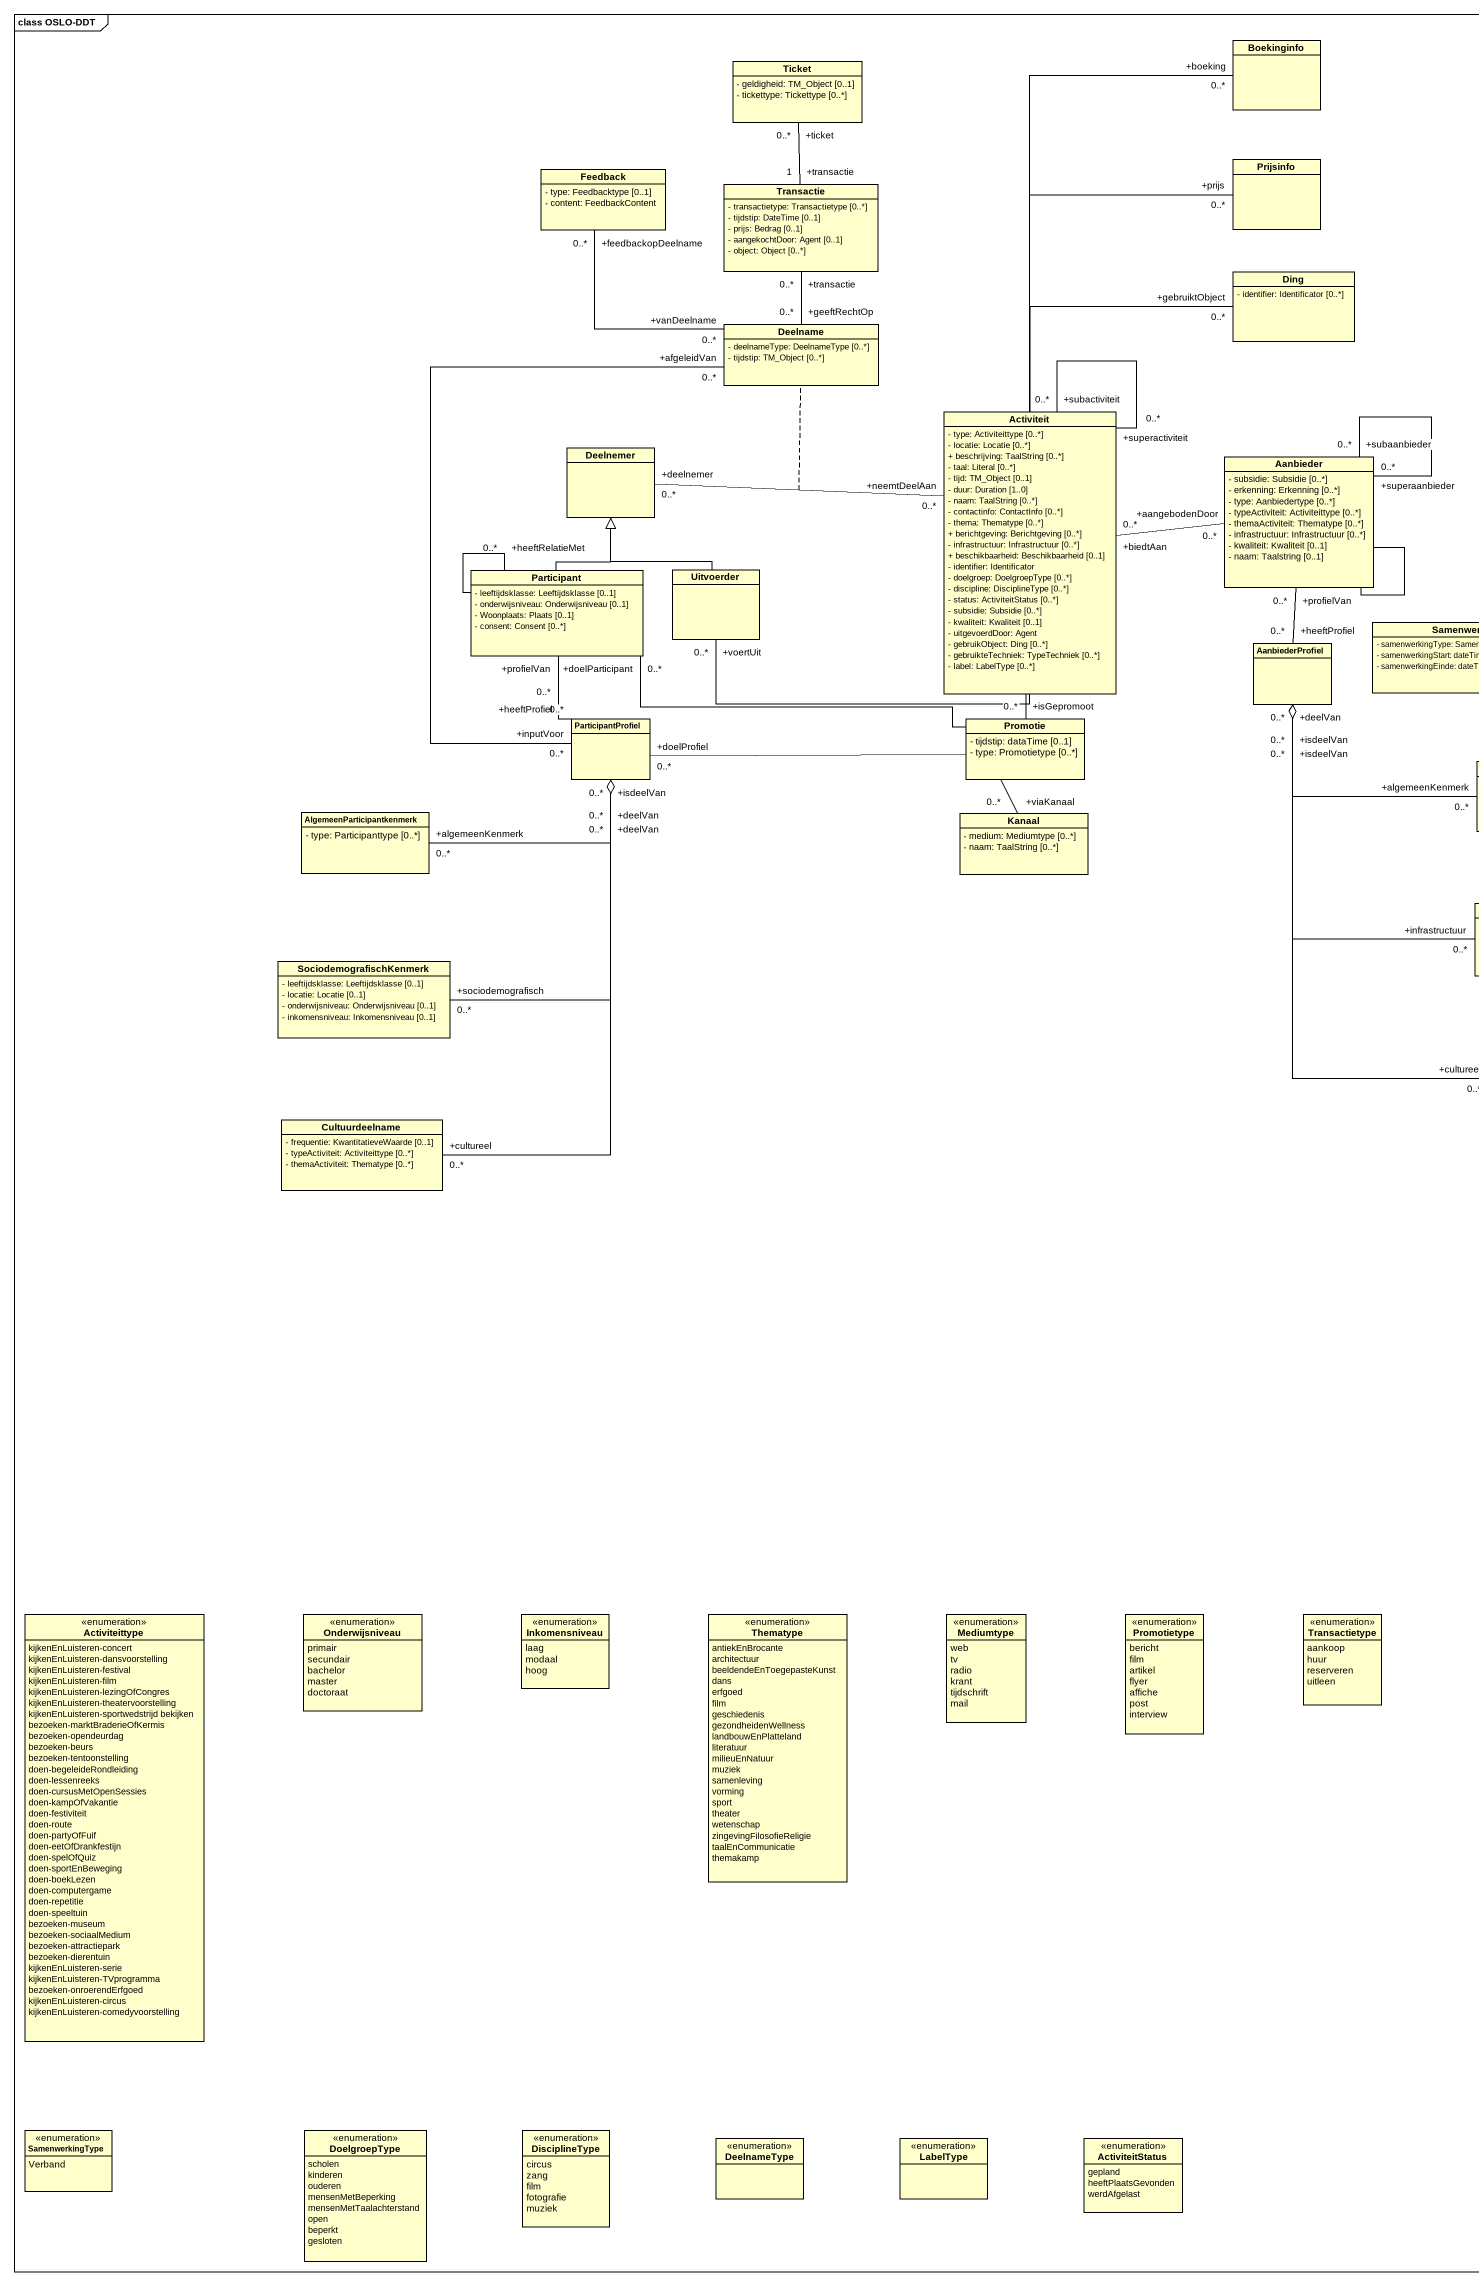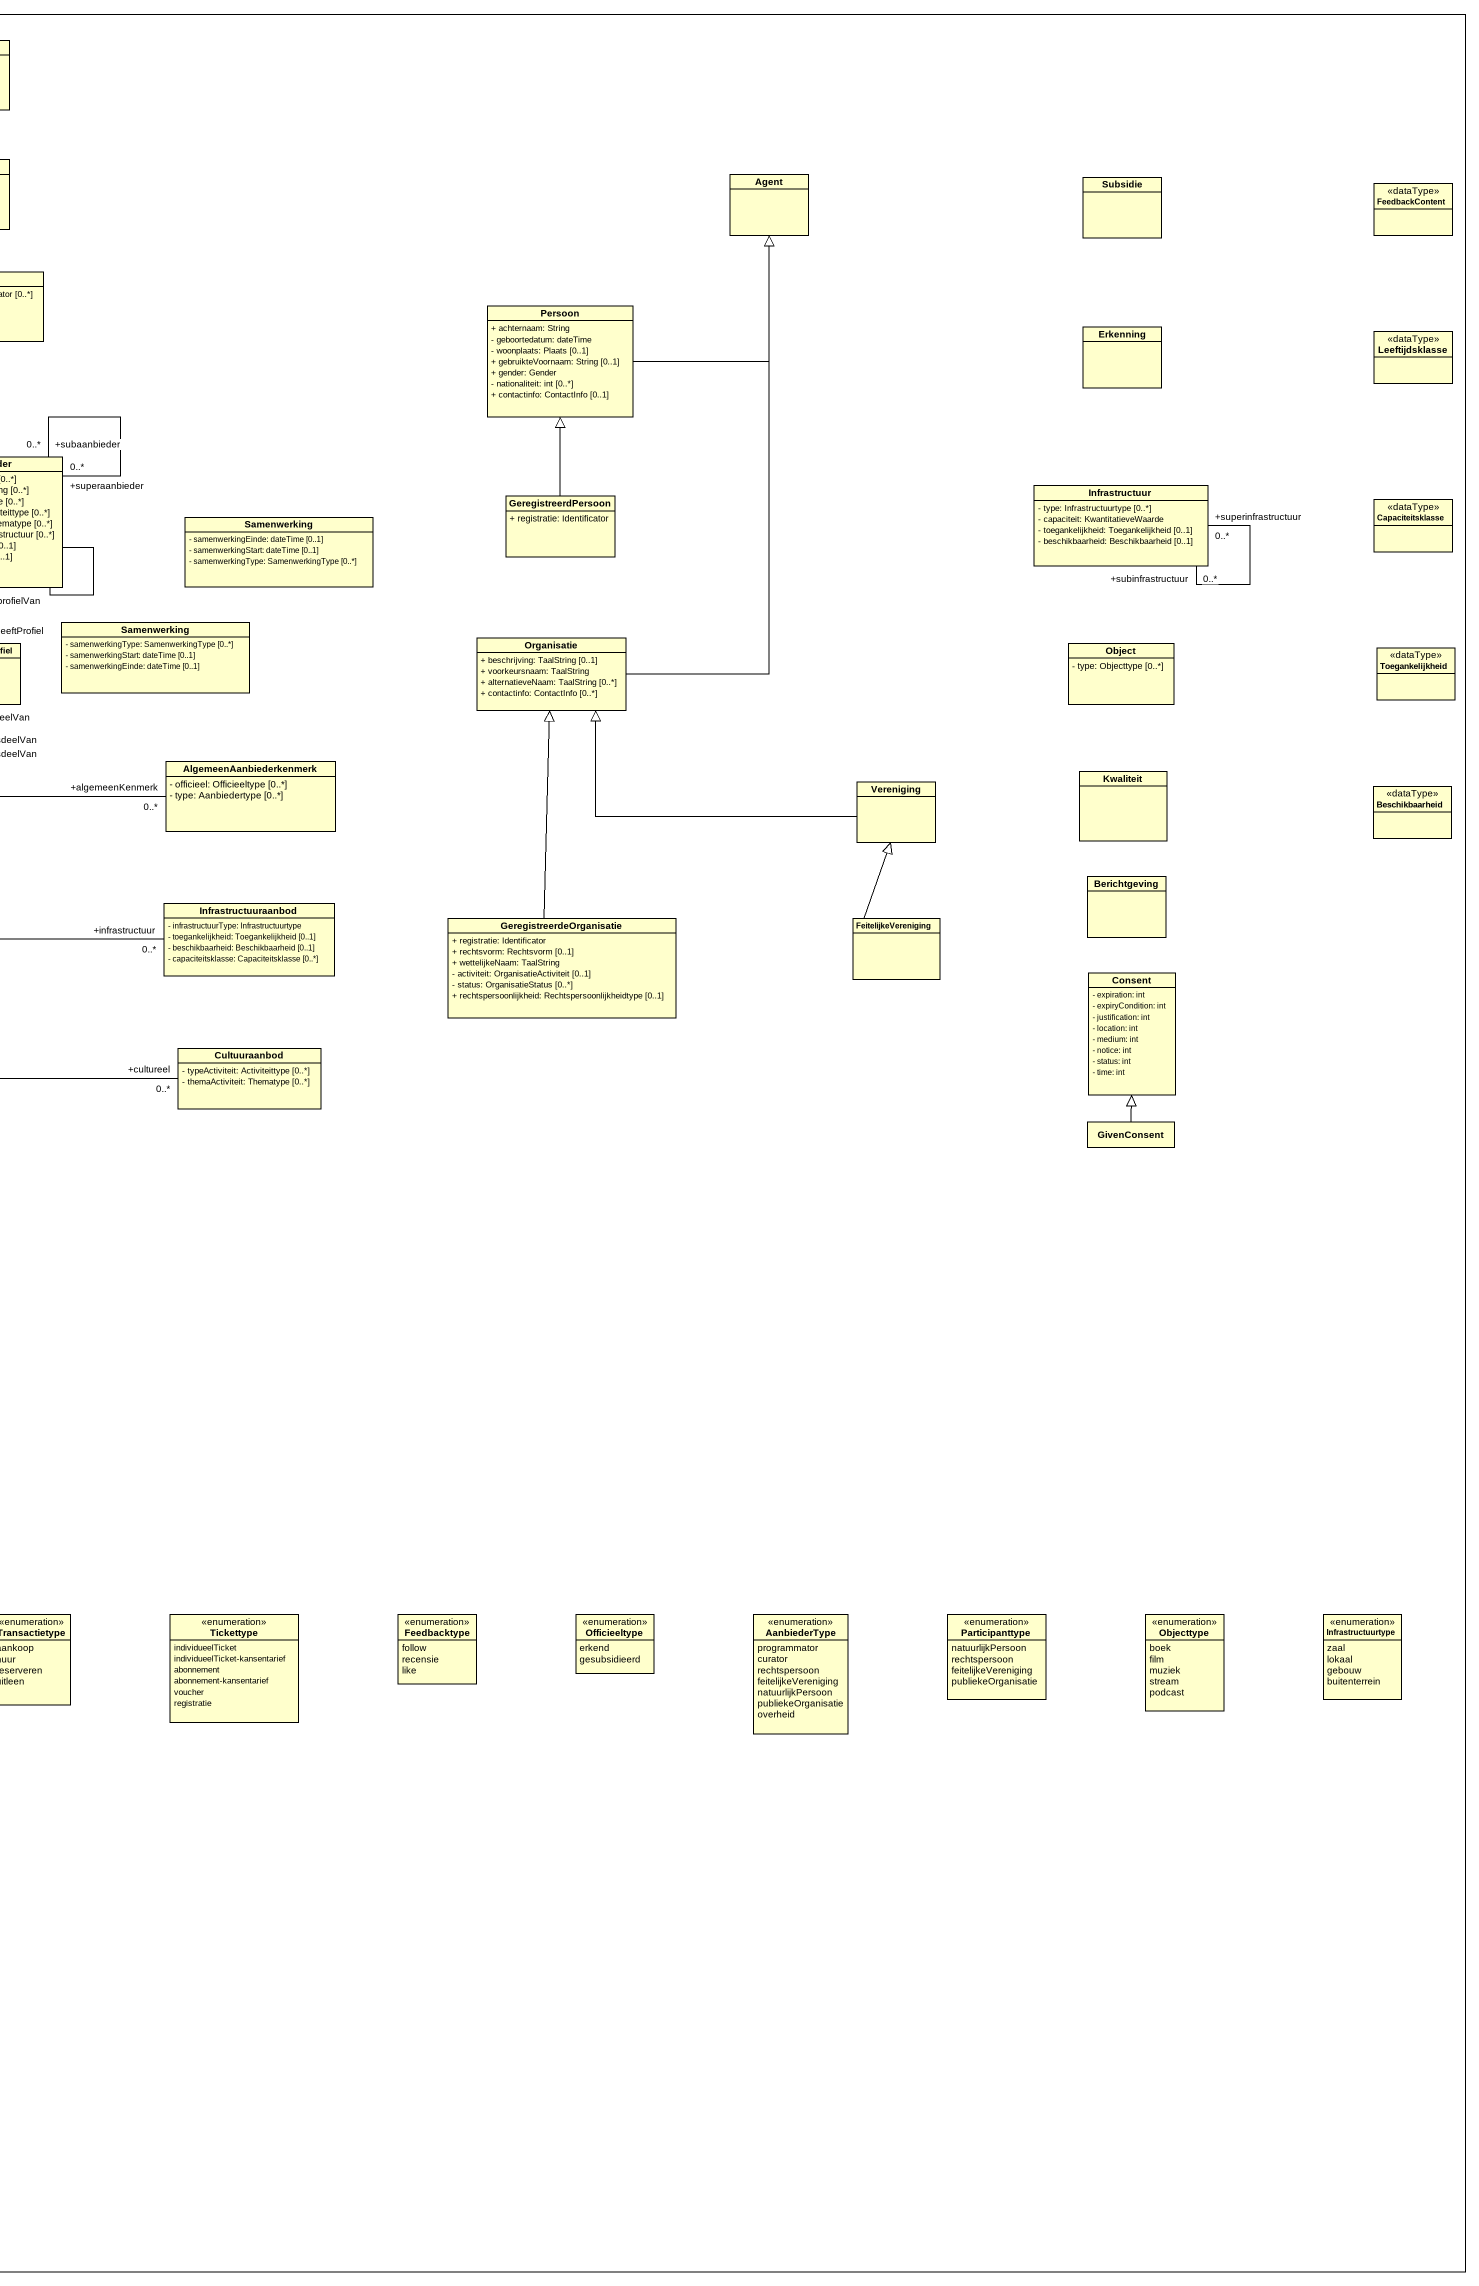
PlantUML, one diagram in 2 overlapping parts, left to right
@startuml
mainframe class OSLO-DDT
hide circle
hide empty members
skinparam classAttributeIconSize 0
class Ticket {
  - geldigheid: TM_Object [0..1]
  - tickettype: Tickettype [0..*]
}
class Boekinginfo
class Feedback {
  - type: Feedbacktype [0..1]
  - content: FeedbackContent
}
class Prijsinfo
class "Agent" as Agent_
class Subsidie
class Transactie {
  - transactietype: Transactietype [0..*]
  - tijdstip: DateTime [0..1]
  - prijs: Bedrag [0..1]
  - aangekochtDoor: Agent [0..1]
  - object: Object [0..*]
}
class FeedbackContent <<dataType>>
class Ding {
  - identifier: Identificator [0..*]
}
class Deelname {
  - deelnameType: DeelnameType [0..*]
  - tijdstip: TM_Object [0..*]
}
class Persoon {
  + achternaam: String
  - geboortedatum: dateTime
  - woonplaats: Plaats [0..1]
  + gebruikteVoornaam: String [0..1]
  + gender: Gender
  - nationaliteit: int [0..*]
  + contactinfo: ContactInfo [0..1]
}
class Erkenning
class Leeftijdsklasse <<dataType>>
class Activiteit {
  - type: Activiteittype [0..*]
  - locatie: Locatie [0..*]
  + beschrijving: TaalString [0..*]
  - taal: Literal [0..*]
  - tijd: TM_Object [0..1]
  - duur: Duration [1..0]
  - naam: TaalString [0..*]
  - contactinfo: ContactInfo [0..*]
  - thema: Thematype [0..*]
  + berichtgeving: Berichtgeving [0..*]
  - infrastructuur: Infrastructuur [0..*]
  + beschikbaarheid: Beschikbaarheid [0..1]
  - identifier: Identificator
  - doelgroep: DoelgroepType [0..*]
  - discipline: DisciplineType [0..*]
  - status: ActiviteitStatus [0..*]
  - subsidie: Subsidie [0..*]
  - kwaliteit: Kwaliteit [0..1]
  - uitgevoerdDoor: Agent
  - gebruikObject: Ding [0..*]
  - gebruikteTechniek: TypeTechniek [0..*]
  - label: LabelType [0..*]
}
class Deelnemer
class Aanbieder {
  - subsidie: Subsidie [0..*]
  - erkenning: Erkenning [0..*]
  - type: Aanbiedertype [0..*]
  - typeActiviteit: Activiteittype [0..*]
  - themaActiviteit: Thematype [0..*]
  - infrastructuur: Infrastructuur [0..*]
  - kwaliteit: Kwaliteit [0..1]
  - naam: Taalstring [0..1]
}
class GeregistreerdPersoon {
  + registratie: Identificator
}
class Infrastructuur {
  - type: Infrastructuurtype [0..*]
  - capaciteit: KwantitatieveWaarde
  - toegankelijkheid: Toegankelijkheid [0..1]
  - beschikbaarheid: Beschikbaarheid [0..1]
}
class Samenwerking {
  - samenwerkingEinde: dateTime [0..1]
  - samenwerkingStart: dateTime [0..1]
  - samenwerkingType: SamenwerkingType [0..*]
}
class Capaciteitsklasse <<dataType>>
class "Participant" as Participant_ {
  - leeftijdsklasse: Leeftijdsklasse [0..1]
  - onderwijsniveau: Onderwijsniveau [0..1]
  - Woonplaats: Plaats [0..1]
  - consent: Consent [0..*]
}
class Uitvoerder
class AanbiederProfiel
class "Samenwerking" as Samenwerking_2 {
  - samenwerkingType: SamenwerkingType [0..*]
  - samenwerkingStart: dateTime [0..1]
  - samenwerkingEinde: dateTime [0..1]
}
class Organisatie {
  + beschrijving: TaalString [0..1]
  + voorkeursnaam: TaalString
  + alternatieveNaam: TaalString [0..*]
  + contactinfo: ContactInfo [0..*]
}
class "Object" as Object_ {
  - type: Objecttype [0..*]
}
class Toegankelijkheid <<dataType>>
class ParticipantProfiel
class Promotie {
  - tijdstip: dataTime [0..1]
  - type: Promotietype [0..*]
}
class AlgemeenAanbiederkenmerk {
  - officieel: Officieeltype [0..*]
  - type: Aanbiedertype [0..*]
}
class Kwaliteit
class AlgemeenParticipantkenmerk {
  - type: Participanttype [0..*]
}
class Vereniging
class Beschikbaarheid <<dataType>>
class Kanaal {
  - medium: Mediumtype [0..*]
  - naam: TaalString [0..*]
}
class Berichtgeving
class Infrastructuuraanbod {
  - infrastructuurType: Infrastructuurtype
  - toegankelijkheid: Toegankelijkheid [0..1]
  - beschikbaarheid: Beschikbaarheid [0..1]
  - capaciteitsklasse: Capaciteitsklasse [0..*]
}
class GeregistreerdeOrganisatie {
  + registratie: Identificator
  + rechtsvorm: Rechtsvorm [0..1]
  + wettelijkeNaam: TaalString
  - activiteit: OrganisatieActiviteit [0..1]
  - status: OrganisatieStatus [0..*]
  + rechtspersoonlijkheid: Rechtspersoonlijkheidtype [0..1]
}
class FeitelijkeVereniging
class SociodemografischKenmerk {
  - leeftijdsklasse: Leeftijdsklasse [0..1]
  - locatie: Locatie [0..1]
  - onderwijsniveau: Onderwijsniveau [0..1]
  - inkomensniveau: Inkomensniveau [0..1]
}
class Consent {
  - expiration: int
  - expiryCondition: int
  - justification: int
  - location: int
  - medium: int
  - notice: int
  - status: int
  - time: int
}
class Cultuuraanbod {
  - typeActiviteit: Activiteittype [0..*]
  - themaActiviteit: Thematype [0..*]
}
class Cultuurdeelname {
  - frequentie: KwantitatieveWaarde [0..1]
  - typeActiviteit: Activiteittype [0..*]
  - themaActiviteit: Thematype [0..*]
}
class GivenConsent
enum Activiteittype {
  kijkenEnLuisteren-concert
  kijkenEnLuisteren-dansvoorstelling
  kijkenEnLuisteren-festival
  kijkenEnLuisteren-film
  kijkenEnLuisteren-lezingOfCongres
  kijkenEnLuisteren-theatervoorstelling
  kijkenEnLuisteren-sportwedstrijd bekijken
  bezoeken-marktBraderieOfKermis
  bezoeken-opendeurdag
  bezoeken-beurs
  bezoeken-tentoonstelling
  doen-begeleideRondleiding
  doen-lessenreeks
  doen-cursusMetOpenSessies
  doen-kampOfVakantie
  doen-festiviteit
  doen-route
  doen-partyOfFuif
  doen-eetOfDrankfestijn
  doen-spelOfQuiz
  doen-sportEnBeweging
  doen-boekLezen
  doen-computergame
  doen-repetitie
  doen-speeltuin
  bezoeken-museum
  bezoeken-sociaalMedium
  bezoeken-attractiepark
  bezoeken-dierentuin
  kijkenEnLuisteren-serie
  kijkenEnLuisteren-TVprogramma
  bezoeken-onroerendErfgoed
  kijkenEnLuisteren-circus
  kijkenEnLuisteren-comedyvoorstelling
}
enum Onderwijsniveau {
  primair
  secundair
  bachelor
  master
  doctoraat
}
enum Inkomensniveau {
  laag
  modaal
  hoog
}
enum Thematype {
  antiekEnBrocante
  architectuur
  beeldendeEnToegepasteKunst
  dans
  erfgoed
  film
  geschiedenis
  gezondheidenWellness
  landbouwEnPlatteland
  literatuur
  milieuEnNatuur
  muziek
  samenleving
  vorming
  sport
  theater
  wetenschap
  zingevingFilosofieReligie
  taalEnCommunicatie
  themakamp
}
enum Mediumtype {
  web
  tv
  radio
  krant
  tijdschrift
  mail
}
enum Promotietype {
  bericht
  film
  artikel
  flyer
  affiche
  post
  interview
}
enum Transactietype {
  aankoop
  huur
  reserveren
  uitleen
}
enum Tickettype {
  individueelTicket
  individueelTicket-kansentarief
  abonnement
  abonnement-kansentarief
  voucher
  registratie
}
enum Feedbacktype {
  follow
  recensie
  like
}
enum Officieeltype {
  erkend
  gesubsidieerd
}
enum AanbiederType {
  programmator
  curator
  rechtspersoon
  feitelijkeVereniging
  natuurlijkPersoon
  publiekeOrganisatie
  overheid
}
enum Participanttype {
  natuurlijkPersoon
  rechtspersoon
  feitelijkeVereniging
  publiekeOrganisatie
}
enum Objecttype {
  boek
  film
  muziek
  stream
  podcast
}
enum Infrastructuurtype {
  zaal
  lokaal
  gebouw
  buitenterrein
}
enum SamenwerkingType {
  Verband
}
enum DoelgroepType {
  scholen
  kinderen
  ouderen
  mensenMetBeperking
  mensenMetTaalachterstand
  open
  beperkt
  gesloten
}
enum DisciplineType {
  circus
  zang
  film
  fotografie
  muziek
}
enum DeelnameType
enum LabelType
enum ActiviteitStatus {
  gepland
  heeftPlaatsGevonden
  werdAfgelast
}
Ticket "+ticket\n0..*" -- "+transactie\n1" Transactie
Transactie "+transactie\n0..*" -- "+geeftRechtOp\n0..*" Deelname
Ding "+gebruiktObject\n0..*" -- Activiteit
Deelname "+vanDeelname\n0..*" -up- "+feedbackopDeelname\n0..*" Feedback
Deelname "+afgeleidVan\n0..*" -- "+inputVoor\n0..*" ParticipantProfiel
Persoon -up-|> Agent_
Activiteit -up- "+boeking\n0..*" Boekinginfo
Activiteit -up- "+prijs\n0..*" Prijsinfo
Activiteit "+superactiviteit\n0..*" -- "+subactiviteit\n0..*" Activiteit
Activiteit -- "+isGepromoot\n0..*" Promotie
Deelnemer "+deelnemer\n0..*" -right- "+neemtDeelAan\n0..*" Activiteit
(Deelnemer, Activiteit) .. Deelname
Aanbieder "+aangebodenDoor\n0..*" -left- "+biedtAan\n0..*" Activiteit
Aanbieder "+superaanbieder\n0..*" -- "+subaanbieder\n0..*" Aanbieder
Aanbieder -- Aanbieder
Aanbieder "+profielVan\n0..*" -- "+heeftProfiel\n0..*" AanbiederProfiel
GeregistreerdPersoon -up-|> Persoon
Infrastructuur "+subinfrastructuur\n0..*" -- "+superinfrastructuur\n0..*" Infrastructuur
Participant_ -up-|> Deelnemer
Participant_ "+heeftRelatieMet\n0..*" -- Participant_
Participant_ "+profielVan\n0..*" -- "+heeftProfiel\n0..*" ParticipantProfiel
Uitvoerder "+voertUit\n0..*" -right- Activiteit
Uitvoerder -up-|> Deelnemer
Organisatie -up-|> Agent_
Promotie -left- "+doelParticipant\n0..*" Participant_
Promotie -left- "+doelProfiel\n0..*" ParticipantProfiel
Promotie -- "+viaKanaal\n0..*" Kanaal
AlgemeenAanbiederkenmerk "+algemeenKenmerk\n0..*" -left-o "+isdeelVan\n0..*" AanbiederProfiel
AlgemeenParticipantkenmerk "+algemeenKenmerk\n0..*" -right-o "+isdeelVan\n0..*" ParticipantProfiel
Vereniging -left-|> Organisatie
Infrastructuuraanbod "+infrastructuur\n0..*" -up-o "+isdeelVan\n0..*" AanbiederProfiel
GeregistreerdeOrganisatie -up-|> Organisatie
FeitelijkeVereniging -up-|> Vereniging
SociodemografischKenmerk "+sociodemografisch\n0..*" -up-o "+deelVan\n0..*" ParticipantProfiel
Cultuuraanbod "+cultureel\n0..*" -up-o "+deelVan\n0..*" AanbiederProfiel
Cultuurdeelname "+cultureel\n0..*" -up-o "+deelVan\n0..*" ParticipantProfiel
GivenConsent -up-|> Consent
@enduml
